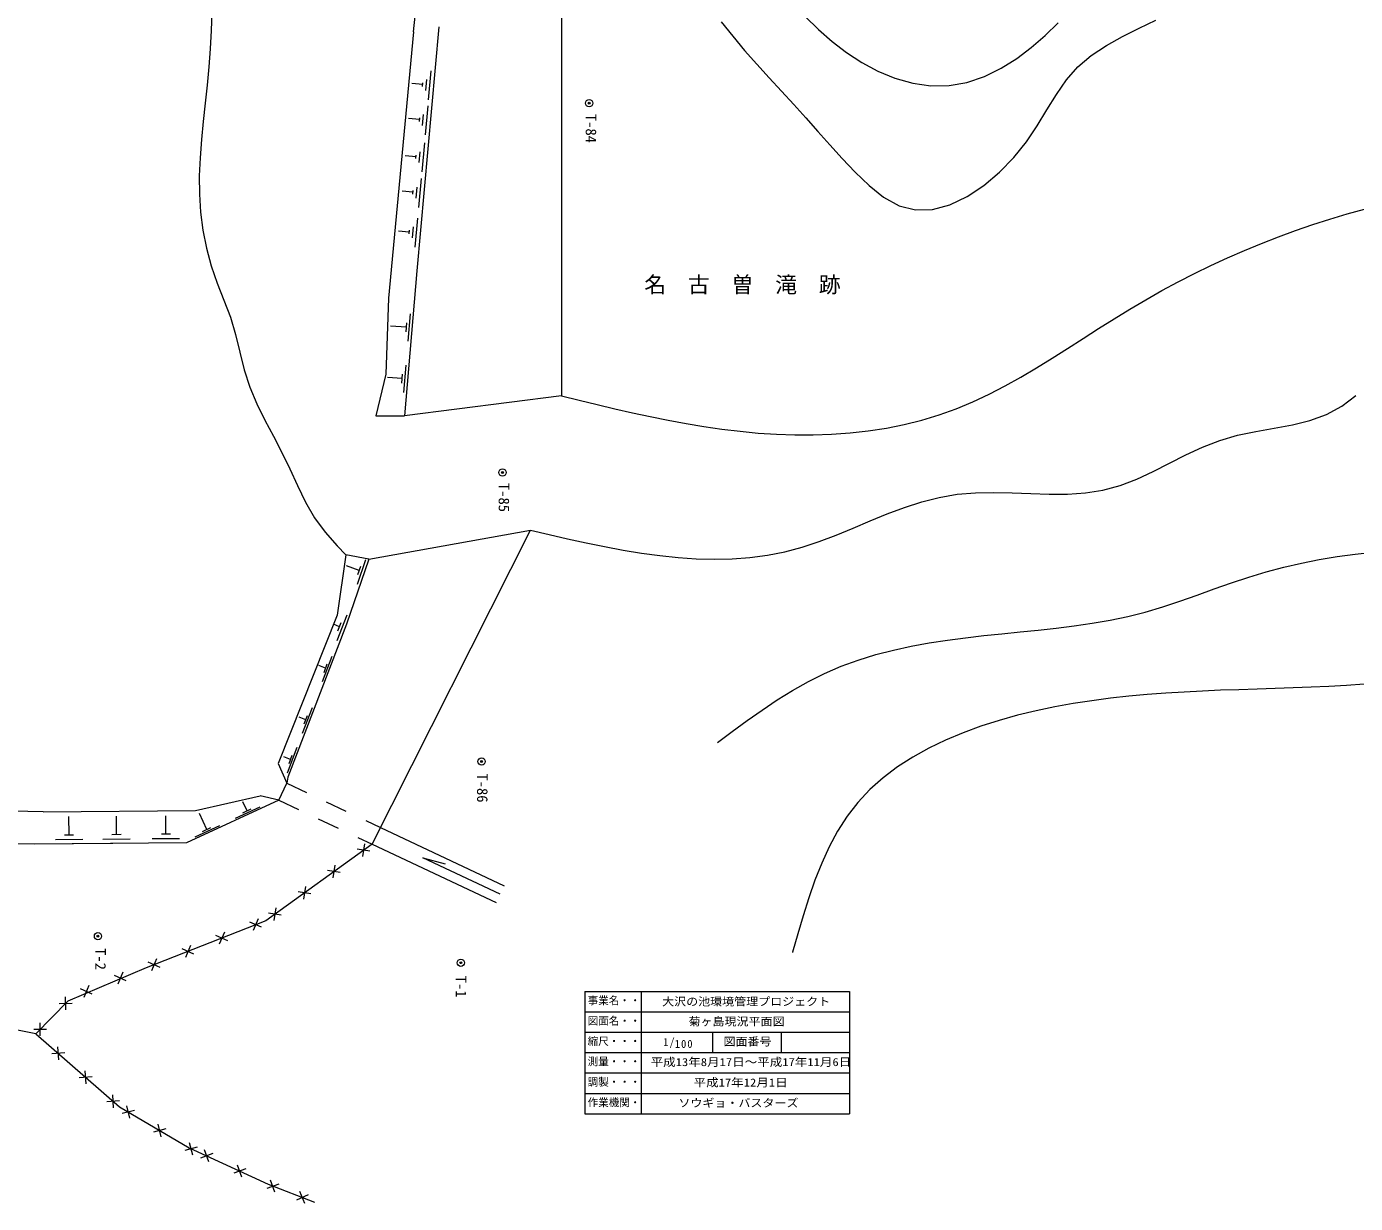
# Model space of a CAD drawing. Units: millimetres, scale not verified. Extents: x -19594 to 224941, y 590 to 285058.
# Drawn here: x 57886 to 94411, y 590 to 32929 of the extents above; entities that cross this region are included whole.
import ezdxf
from ezdxf.enums import TextEntityAlignment as Align

# ---------------------------------------------------------------- set-up
doc = ezdxf.new("R2010")
doc.units = ezdxf.units.MM
doc.header["$LTSCALE"] = 100
doc.header["$PDMODE"] = 32
doc.header["$PDSIZE"] = 50
doc.linetypes.add('DASHED', pattern=[7.5, 6, -1.5])
doc.linetypes.add('DASHED_SPACED', pattern=[12, 6, -6])
doc.layers.add('0-0通り芯', color=4, linetype='Continuous', lineweight=13)
doc.styles.add('ＭＳ ゴシック', font='')
doc.styles.get('ＭＳ ゴシック').set_extended_font_data('MS Gothic')

msp = doc.modelspace()

# ---------------------------------------------------------------- linework, layer by layer
at = {"layer": '0-0通り芯', "color": 3}
for p, q in [((68525.1, 32787), (68680.3, 34304.1)), ((72592.7, 33630.2), (72591.9, 28734)), ((69219.8, 32920.7), (68609, 26212.8)), ((68525.1, 32787), (67832.4, 25468.7)), ((72591.9, 28742.3), (72591, 22780.8)), ((68609.1, 26214.3), (68277.6, 22235.2)), ((67832.4, 25468.7), (67759.7, 23373.7)), ((67759.7, 23373.7), (67485.2, 22233.6)), ((67381.7, 10465), (71734.2, 19090.1)), ((66659.9, 18410.9), (66420.4, 16757.8)), ((67296, 18289.4), (66676.6, 16505.9)), ((66420.4, 16757.8), (64804.9, 12679.4)), ((66676.6, 16505.9), (65062.2, 12300.7)), ((64804.9, 12679.4), (65037, 12134.7)), ((64819.3, 11673.2), (65037, 12134.7)), ((65062.2, 12300.7), (65037, 12134.7)), ((62530, 11389.6), (64304.6, 11786.1)), ((64819.3, 11673.2), (64304.6, 11786.1)), ((58339.2, 11353), (49066.3, 11526.1)), ((58339.2, 11353), (62530, 11389.6)), ((64819.3, 11673.2), (62283.8, 10498.4)), ((67611.7, 10920.7), (71013.5, 9316.5)), ((58093, 10461.8), (49964.2, 10517.9)), ((62283.8, 10498.4), (58093, 10461.8)), ((67381.7, 10465), (64461.6, 8358.3)), ((67381.7, 10465), (70795.9, 8855)), ((70901.2, 9087.4), (68781.5, 10087)), ((68781.5, 10087), (69391.8, 9917.4)), ((64461.6, 8358.3), (61170.8, 7059.5)), ((61170.8, 7059.5), (59019.6, 6151.7)), ((58138.4, 5255), (54321.9, 5983.7)), ((59019.6, 6151.7), (58138.4, 5255)), ((58138.4, 5255), (60442, 3243)), ((60442, 3243), (62357, 2116.7)), ((62357, 2116.7), (64524.7, 1119.6)), ((64524.7, 1119.6), (65799.1, 622.7))]:
    msp.add_line(p, q, dxfattribs=at)
at = {"layer": '0-0通り芯'}
for p, q in [((68860, 31174.4), (68887.2, 31473.2)), ((68936.9, 30916.4), (69009.4, 31713.1)), ((68774, 31332.9), (68475.2, 31360.1)), ((68769.5, 31283.1), (68778.5, 31382.7)), ((68849.4, 29955.4), (68921.9, 30752)), ((68686.5, 30371.8), (68387.7, 30399)), ((68682, 30322.1), (68691, 30421.6)), ((68772.5, 30213.4), (68799.7, 30512.1)), ((68756.3, 28933.3), (68828.9, 29730)), ((68593.4, 29349.8), (68294.7, 29377)), ((68588.9, 29300), (68598, 29399.6)), ((68679.4, 29191.3), (68706.6, 29490.1)), ((68590.7, 28217.1), (68617.9, 28515.9)), ((68667.6, 27959.1), (68740.1, 28755.8)), ((68504.7, 28375.6), (68205.9, 28402.8)), ((68500.2, 28325.8), (68509.2, 28425.4)), ((68491.2, 27124.2), (68518.4, 27423)), ((68568.1, 26866.2), (68640.6, 27662.9)), ((68405.2, 27282.7), (68106.4, 27309.9)), ((68400.6, 27232.9), (68409.7, 27332.5)), ((68373.1, 24284.5), (68435.3, 25032)), ((68329.5, 24664.5), (67892, 24700.9)), ((68319.1, 24539.9), (68339.9, 24789)), ((68201.7, 23131.1), (68222.5, 23380.2)), ((68255.7, 22875.7), (68318, 23623.2)), ((68212.1, 23255.7), (67809.6, 23289.2)), ((72591, 22780.8), (68277.6, 22235.2)), ((67296, 18289.4), (71734.2, 19090.1)), ((66979.6, 17607.2), (67213.7, 18281)), ((67031.8, 17986), (66676.7, 18109.3)), ((66990.8, 17867.9), (67072.8, 18104.1)), ((66490, 16438.5), (66319.8, 16503.8)), ((66425.6, 16061.5), (66694.4, 16761.7)), ((66445.2, 16321.8), (66534.8, 16555.2)), ((66105.9, 15298.5), (65919.2, 15370.2)), ((66018.2, 14930.5), (66287, 15630.7)), ((66061.1, 15181.8), (66150.7, 15415.2)), ((65561.8, 13881.1), (65375.1, 13952.8)), ((65474.1, 13513.1), (65742.9, 14213.3)), ((65517, 13764.4), (65606.6, 13997.8)), ((65143.6, 12791.7), (64956.8, 12863.4)), ((65055.8, 12423.7), (65324.6, 13123.9)), ((65098.8, 12675), (65188.4, 12908.4)), ((63626.6, 11175.7), (64307, 11491)), ((63945.8, 11378.7), (63830.8, 11626.8)), ((63832.4, 11326.1), (64059.2, 11431.2)), ((59053.5, 10720.2), (59049.2, 11220.2)), ((60357.5, 10731.6), (60353.1, 11231.6)), ((61714.7, 10743.5), (61710.4, 11243.4)), ((62518.4, 10662.2), (63198.9, 10977.5)), ((62837.6, 10865.2), (62634.4, 11304)), ((58679.6, 10592), (59429.6, 10598.5)), ((58928.5, 10719.1), (59178.5, 10721.3)), ((59983.6, 10603.3), (60733.6, 10609.9)), ((60232.5, 10730.5), (60482.5, 10732.7)), ((61340.8, 10615.2), (62090.8, 10621.7)), ((61589.7, 10742.4), (61839.7, 10744.5)), ((62724.2, 10812.7), (62951, 10917.8)), ((60251.9, 10480.7), (58093, 10461.8)), ((67319.8, 10266.3), (66970.8, 10322.7)), ((67173.6, 10469), (67117.1, 10120)), ((66362.6, 9883.9), (66306.1, 9534.9)), ((66508.9, 9681.2), (66159.9, 9737.7)), ((65697.9, 9096.1), (65348.9, 9152.6)), ((65551.6, 9298.9), (65495.1, 8949.9)), ((64251.6, 8409.9), (64110.8, 8085.5)), ((64886.9, 8511), (64537.9, 8567.5)), ((64740.6, 8713.8), (64684.1, 8364.8)), ((63321.4, 8042.7), (63180.7, 7718.4)), ((64343.4, 8177.3), (64019.1, 8318.1)), ((62391.3, 7675.6), (62250.5, 7351.3)), ((63413.2, 7810.2), (63088.9, 7950.9)), ((61461.1, 7308.5), (61320.3, 6984.1)), ((62483, 7443.1), (62158.7, 7583.8)), ((60530.9, 6941.3), (60390.2, 6617)), ((61552.9, 7075.9), (61228.5, 7216.7)), ((60622.7, 6708.8), (60298.4, 6849.6)), ((58960.5, 5913.3), (58957.4, 6266.8)), ((59692.5, 6341.7), (59368.2, 6482.5)), ((59600.7, 6574.2), (59460, 6249.9)), ((73226.7, 6417.3), (80507.9, 6417.3)), ((73226.7, 6417.3), (73226.7, 3052.7)), ((74778.7, 6417.3), (74778.7, 3052.7)), ((80507.9, 6417.3), (80507.9, 3052.7)), ((58782.2, 6088.5), (59135.7, 6091.6)), ((73226.7, 5854.8), (80507.9, 5854.8)), ((58259.6, 5200), (58256.5, 5553.6)), ((58081.3, 5375.2), (58434.8, 5378.4)), ((73226.7, 5292.3), (80507.9, 5292.3)), ((76737.1, 5292.3), (76737.1, 4740.2)), ((78622.5, 5292.3), (78622.5, 4740.2)), ((58770.7, 4536.8), (58746.8, 4889.6)), ((58935.1, 4725.1), (58582.4, 4701.3)), ((73226.7, 4740.2), (80507.9, 4740.2)), ((59688.3, 4067.3), (59335.6, 4043.5)), ((59523.8, 3879), (59500, 4231.8)), ((73226.7, 4177.7), (80507.9, 4177.7)), ((60441.5, 3409.5), (60088.7, 3385.6)), ((60277, 3221.2), (60253.2, 3573.9)), ((73226.7, 3615.2), (80507.9, 3615.2)), ((60854.2, 3145.6), (60511.9, 3056.9)), ((60727.4, 2930.1), (60638.7, 3272.4)), ((73226.7, 3052.7), (80507.9, 3052.7)), ((61716.1, 2638.6), (61373.9, 2549.9)), ((61589.4, 2423.2), (61500.6, 2765.4)), ((62451.3, 1916.2), (62362.6, 2258.4)), ((62578.1, 2131.7), (62235.9, 2042.9)), ((63000.9, 1958.1), (62669.3, 1835.5)), ((62896.4, 1731), (62773.8, 2062.6)), ((63909.4, 1540.2), (63577.8, 1417.6)), ((63804.9, 1313.1), (63682.3, 1644.7)), ((64817.9, 1122.3), (64486.3, 999.7)), ((64713.4, 895.2), (64590.8, 1226.8)), ((65628.5, 823.4), (65304.8, 681.3)), ((65537.7, 590.5), (65395.6, 914.2))]:
    msp.add_line(p, q, dxfattribs=at)
at = {"layer": '0-0通り芯', "color": 7}
for p, q in [((67485.6, 22235.2), (68277.6, 22235.2)), ((67296, 18289.4), (66659.9, 18410.9))]:
    msp.add_line(p, q, dxfattribs=at)
at = {"layer": '0-0通り芯', "color": 3, "linetype": 'DASHED_SPACED'}
for p, q in [((65037, 12134.7), (67611.7, 10920.7)), ((64819.3, 11673.2), (67381.7, 10465))]:
    msp.add_line(p, q, dxfattribs=at)
at = {"layer": '0-0通り芯', "color": 3}
msp.add_lwpolyline([(62978.5, 33317.4), (62957.9, 32817.7), (62930.3, 32318.3), (62894.5, 31819.2), (62849.4, 31320.4), (62796.4, 30821.9), (62741.6, 30323.6), (62691.6, 29825.2), (62652.7, 29326.6), (62631.7, 28827.6), (62634.9, 28328.1), (62668.2, 27828.3), (62733.5, 27330.5), (62831.3, 26837.8), (62962.2, 26353.6), (63126.2, 25880.3), (63309.7, 25414.7), (63486.5, 24947.3), (63631.3, 24469.1), (63748.4, 23981.5), (63867.3, 23495.6), (64018.1, 23022.1), (64211.5, 22564.7), (64433.9, 22117.5), (64669.8, 21674), (64904, 21227.7), (65122.6, 20772.8), (65331.3, 20314.1), (65549.3, 19863.3), (65796.3, 19432.7), (66089.8, 19032.8), (66422.6, 18658.7), (66659.9, 18410.9)], dxfattribs=at)
at = {"layer": '0-0通り芯', "linetype": 'DASHED'}
for points in [[(76980.5, 33056.8), (77293.7, 32661.9), (77619.6, 32275.4), (77954.4, 31895.8), (78294.5, 31521.7), (78636.1, 31151.5), (78975.3, 30783.7), (79308.6, 30417), (79636.8, 30049.7), (79967.2, 29680.6), (80307, 29308), (80663.6, 28931), (81042, 28563.6), (81443.2, 28242.5), (81868.3, 28006), (82317.7, 27890.9), (82786, 27906), (83262.1, 28034.4), (83735, 28258.7), (84193.3, 28561.2), (84626, 28924.3), (85021.8, 29330.5), (85369.5, 29762), (85666.6, 30202.9), (85932.7, 30640.8), (86191.2, 31064.3), (86465.4, 31461.7), (86778.5, 31821.5), (87148.3, 32135.2), (87565.2, 32409.4), (88011.7, 32655.2), (88470, 32883.9), (88925.3, 33104.8)], [(79290.8, 33207.5), (79652.8, 32850.6), (80029.6, 32517.6), (80424.9, 32213), (80842, 31941.1), (81284.5, 31706.3), (81753.8, 31514.2), (82242.9, 31375.5), (82742.1, 31302.4), (83242.1, 31306.9), (83734.1, 31395.8), (84211.9, 31558.6), (84669.4, 31781.8), (85100.9, 32051.8), (85502.2, 32355.6), (85879, 32683.9), (86240.1, 33028.4)], [(76876, 13260.3), (77281.5, 13561.1), (77688.8, 13858.1), (78099.9, 14147.6), (78516.6, 14425.9), (78940.9, 14689.1), (79374.7, 14933.5), (79819.9, 15155.4), (80277.8, 15351.6), (80747.4, 15522.6), (81226.4, 15670.3), (81712.7, 15796.9), (82204.1, 15904.3), (82698.5, 15994.6), (83195.1, 16070.7), (83693.4, 16135.7), (84192.7, 16192.6), (84692.5, 16244.5), (85192.1, 16294.3), (85691, 16345.2), (86188.6, 16400.1), (86684.2, 16462.1), (87177.3, 16534.2), (87667.4, 16619.6), (88153.7, 16721.2), (88635.7, 16842), (89113.2, 16983.3), (89587.4, 17140.3), (90059.6, 17306.7), (90531.2, 17476.6), (91003.7, 17643.6), (91478.4, 17801.8), (91956.6, 17945.4), (92438.6, 18072.7), (92924.3, 18184.3), (93413.2, 18281.2), (93905.2, 18363.8), (94399.8, 18433.1), (94897, 18489.7)], [(94655, 14859.5), (94169.2, 14825.9), (93680.9, 14798.5), (93190.3, 14775.9), (92697.5, 14756.8), (92202.6, 14740), (91705.8, 14724), (91207.1, 14707.7), (90706.7, 14689.6), (90204.7, 14668.5), (89701.3, 14643.1), (89196.6, 14612), (88690.6, 14574), (88183.5, 14527.6), (87675.5, 14471.7), (87166.7, 14404.9), (86657.1, 14325.9), (86147, 14233.4), (85636.4, 14126.1), (85125.9, 14002.6), (84618.4, 13861.7), (84117, 13702.3), (83625.3, 13523.1), (83146.5, 13322.8), (82684.1, 13100.3), (82241.3, 12854.3), (81821.6, 12583.6), (81428.3, 12287), (81064.8, 11963.3), (80734.4, 11611.2), (80439.7, 11230), (80178.6, 10821.8), (79946.9, 10390), (79740.3, 9938), (79554.8, 9469.1), (79386, 8986.7), (79229.8, 8494.2), (79082.1, 7994.9), (78938.6, 7492.2), (78937.1, 7486.9)]]:
    msp.add_lwpolyline(points, dxfattribs=at)
at = {"layer": '0-0通り芯'}
for points in [[(72591, 22780.8), (73077.8, 22661.9), (73564.9, 22544.2), (74052.3, 22429.2), (74540.5, 22318.1), (75029.6, 22212.2), (75519.8, 22112.9), (76011.4, 22021.5), (76504.6, 21939.3), (76999.7, 21867.5), (77496.8, 21807.6), (77996.1, 21760.7), (78498, 21728.3), (79002.5, 21711.6), (79508.4, 21711.6), (80014.5, 21729.3), (80519.1, 21765.7), (81020.9, 21821.6), (81518.3, 21898), (82010, 21995.9), (82494.5, 22116.2), (82970.4, 22259.9), (83436.2, 22427.6), (83892.5, 22618), (84340.4, 22828.4), (84781.2, 23055.9), (85216.3, 23297.8), (85647, 23551.4), (86074.6, 23814), (86500.3, 24082.8), (86925.4, 24355.1), (87351.3, 24628.1), (87779.3, 24899.1), (88210.7, 25165.4), (88646.7, 25424.2), (89088, 25673.8), (89534.2, 25914), (89985.1, 26144.7), (90440.1, 26365.9), (90899, 26577.4), (91361.2, 26779.1), (91826.4, 26970.9), (92294.2, 27152.9), (92764.3, 27324.7), (93236.1, 27486.5), (93709.3, 27638), (94183.6, 27779.2), (94658.4, 27910)], [(71734.2, 19090.1), (72245.3, 18971.7), (72756, 18855.7), (73266.1, 18744.3), (73775, 18639.9), (74282.6, 18544.8), (74788.5, 18461.4), (75292.2, 18392.1), (75793.6, 18339), (76292.1, 18304.7), (76787.5, 18291.3), (77279.4, 18301.3), (77767.5, 18337), (78251.4, 18400.7), (78730.8, 18494.8), (79205.3, 18621.4), (79675.4, 18778.3), (80142.6, 18957.2), (80608.5, 19149), (81074.6, 19344.9), (81542.6, 19536), (82014, 19713.6), (82490.4, 19868.6), (82973.4, 19992.2), (83464.6, 20075.7), (83964.2, 20116.4), (84469.9, 20124.9), (84978.6, 20113.7), (85487.8, 20095), (85994.5, 20081.2), (86496, 20084.5), (86989.5, 20117.3), (87472.1, 20191.9), (87941.5, 20319.4), (88399.2, 20495.5), (88850.2, 20704.7), (89299.2, 20931.4), (89751.2, 21159.7), (90211, 21374.2), (90683.3, 21559), (91172.5, 21700.2), (91674.2, 21804.8), (92179.1, 21893.2), (92677.4, 21986), (93159.6, 22103.8), (93616.1, 22267.1), (94037.8, 22495.6), (94426.6, 22788.2)]]:
    msp.add_lwpolyline(points, dxfattribs=at)
for centre in [(73350.9, 30822.7), (70967.3, 20673.4), (70393.2, 12734), (59848, 7934.8), (69821.1, 7203.6)]:
    msp.add_circle(centre, 100, dxfattribs=at)
at = {"layer": '0-0通り芯', "color": 7}
for p in [(73350.9, 30822.7), (70967.3, 20673.4), (70393.2, 12734), (59848, 7934.8), (69821.1, 7203.6)]:
    msp.add_point(p, dxfattribs=at)

# ---------------------------------------------------------------- texts
at = {"layer": '0-0通り芯', "color": 2, "style": 'ＭＳ ゴシック'}
for s, p in [('T-84', (73167, 30529)), ('T-85', (70774, 20387.4)), ('T-86', (70179.8, 12404.5)), ('T-2', (59684.9, 7604.4)), ('T-1', (69594.8, 6847.4))]:
    msp.add_text(s, height=293.3, rotation=270, dxfattribs=at).set_placement(p, align=Align.BOTTOM_LEFT)
for s, p in [('事業名・・', (73308.3, 5997.2)), ('図面名・・', (73308.3, 5434.7)), ('縮尺・・・', (73308.3, 4877.4)), ('測量・・・', (73308.3, 4320.1)), ('調製・・・', (73308.3, 3757.6)), ('作業機関・', (73308.3, 3195.1))]:
    msp.add_text(s, height=212.6, dxfattribs=at).set_placement(p, align=Align.BOTTOM_LEFT)
for s, width, p in [('大沢の池環境管理プロジェクト', 1.1, (75355.4, 5960.6)), ('菊ヶ島現況平面図', 1.1, (76080.2, 5412.8)), ('図面番号', 1.1, (77042.2, 4861)), ('平成13年8月17日～平成17年11月6日', 1.15, (75038.5, 4298.2)), ('平成17年12月1日', 1.15, (76219, 3735.7)), ('ソウギョ・バスターズ', 1.1, (75802.4, 3173.2))]:
    msp.add_text(s, height=219.9, dxfattribs=dict(at, width=width)).set_placement(p, align=Align.BOTTOM_LEFT)
at = {"layer": '0-0通り芯', "insert": (74862.5, 25569.2), "char_height": 439.9, "attachment_point": 7, "style": 'ＭＳ ゴシック'}
msp.add_mtext('\\T2;名古曽滝跡', dxfattribs=at)
at = {"layer": '0-0通り芯', "color": 2, "char_height": 219.9, "attachment_point": 7, "style": 'ＭＳ ゴシック'}
for s, insert in [('\\T1.21;\\W0.95;1/', (75384.2, 4861)), ('\\T1.21;\\W0.95;100', (75703.7, 4861))]:
    msp.add_mtext(s, dxfattribs=dict(at, insert=insert))

doc.saveas('drawing.dxf')
